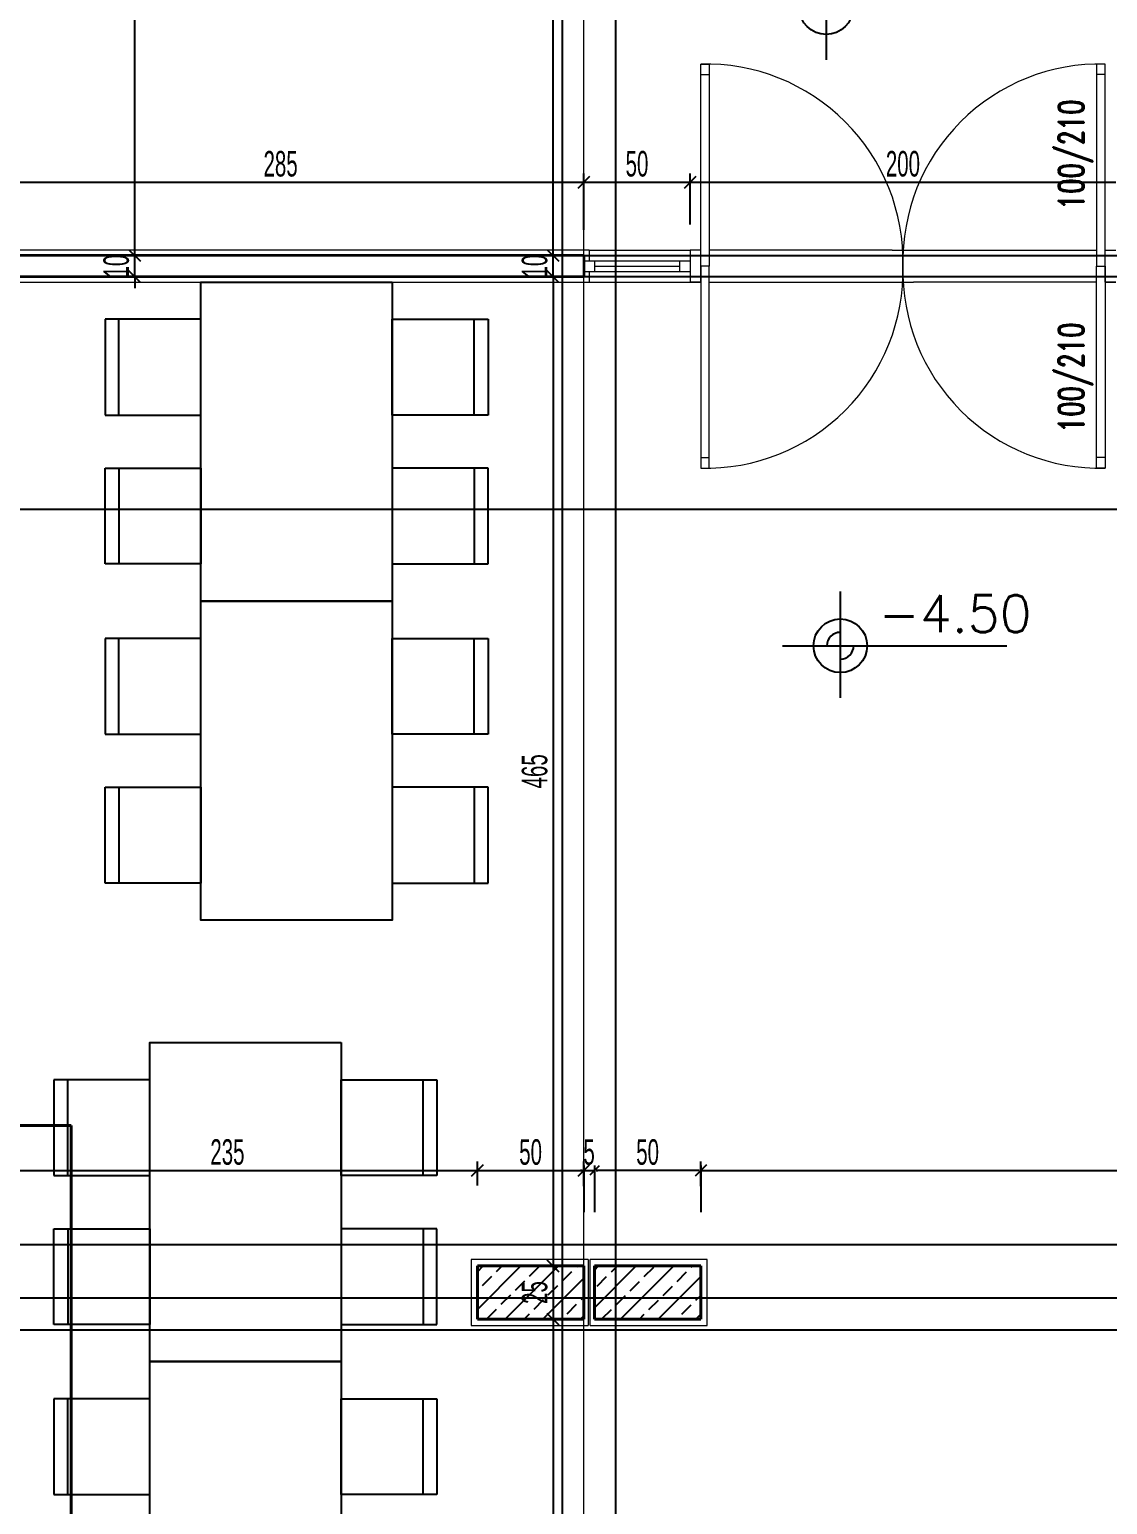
# Model space of a CAD drawing. Header units: inches. Extents: x -7543 to -822, y 102837 to 190349.
# Drawn here: x -835.821 to -835.7197, y 102836.9563 to 102837.0949 of the extents above; entities that cross this region are included whole.
import ezdxf
from ezdxf.enums import TextEntityAlignment as Align

# ---------------------------------------------------------------- set-up
doc = ezdxf.new("R2010")
doc.units = ezdxf.units.IN
doc.header["$MEASUREMENT"] = 0
for name, pattern in [('__ZG_T_P__9', [22, 1, -10, 1, -10]), ('DASHDOTX2', [2, 1, -0.5, 0, -0.5]), ('DASHED', [19.049999999999997, 12.7, -6.35])]:
    doc.linetypes.add(name, pattern=pattern)
doc.layers.get('0').update_dxf_attribs({"lineweight": 25})
doc.layers.get('Defpoints').update_dxf_attribs({"lineweight": 25})
for name, color, linetype, lineweight in [('AKS', 1, 'Continuous', 25), ('ICOL', 55, 'Continuous', 25), ('İZ DÜŞÜM', 253, 'Continuous', 20), ('KESİT', 7, 'Continuous', 40), ('KOLON', 2, 'Continuous', 40), ('SIVA', 150, 'Continuous', 15), ('TARAMA', 8, 'Continuous', 25)]:
    doc.layers.add(name, color=color, linetype=linetype, lineweight=lineweight)
for name, color, linetype, lineweight, true_color in [('DUVAR', 7, 'Continuous', 35, 0xfc4642), ('KAPI', 7, 'Continuous', 18, 0xffb360), ('TEFRİŞ', 7, 'Continuous', 25, 0x78462c)]:
    doc.layers.add(name, color=color, linetype=linetype, lineweight=lineweight, true_color=true_color)
doc.styles.add('OLCU', font='tromand.shx', dxfattribs={"width": 0.6, "height": 12})
doc.styles.add('st1', font='romandtw.shx', dxfattribs={"width": 0.7, "height": 40})
doc.styles.add('ÖLÇÜ', font='simplex.shx')

# ---------------------------------------------------------------- blocks, each defined once
blk = doc.blocks.new('D')
at = {"layer": 'ICOL'}
for p, q in [((2.828427124746668, 2.828427124748032), (-2.82842712474303, -2.828427124744394)), ((0, 3.000000000002046), (0, -25))]:
    blk.add_line(p, q, dxfattribs=at)
blk = doc.blocks.new('E')
at = {"layer": 'ICOL'}
for p, q in [((0, -3.000000000002046), (0, 25)), ((-2.828427124746668, -2.828427124748032), (2.82842712474303, 2.828427124744394))]:
    blk.add_line(p, q, dxfattribs=at)
blk = doc.blocks.new('_Oblique')
at = {"color": 0, "linetype": 'ByBlock', "lineweight": -2}
blk.add_line((-0.5, -0.5), (0.5, 0.5), dxfattribs=at)

msp = doc.modelspace()

# ---------------------------------------------------------------- linework, layer by layer
at = {"layer": 'AKS', "linetype": 'DASHDOTX2', "ltscale": 10}
for p, q in [((-835.7708919987517, 102836.7454060717), (-835.7708919987517, 102837.2213096623)), ((-835.765891998752, 102836.7454060717), (-835.765891998752, 102837.2213096623)), ((-836.0219041693524, 102836.9806839998), (-835.3608919987518, 102836.9806839998)), ((-836.0220800287885, 102836.9756839999), (-835.5938919987518, 102836.9756839999)), ((-836.0219041693524, 102836.9726839999), (-835.5938919987518, 102836.9726839999))]:
    msp.add_line(p, q, dxfattribs=at)
at = {"layer": 'Defpoints', "color": 3}
for p, q in [((-835.825891999256, 102837.0736850246), (-835.7688919987515, 102837.0736850246)), ((-835.7688919987515, 102837.0736850246), (-835.7088919987516, 102837.0736850246)), ((-835.7688919987515, 102837.0716850246), (-835.825891999256, 102837.0716850246)), ((-835.7088919987516, 102837.0716850246), (-835.7688919987515, 102837.0716850246))]:
    msp.add_line(p, q, dxfattribs=at)
at = {"layer": 'Defpoints'}
for p, q in [((-835.7688919987515, 102837.0736850246), (-835.7088919987516, 102837.0736850246)), ((-835.7088919987516, 102837.0716850246), (-835.7688919987515, 102837.0716850246))]:
    msp.add_line(p, q, dxfattribs=at)
at = {"layer": 'DUVAR'}
for p, q in [((-835.7688919987515, 102837.0736850246), (-835.8278919992559, 102837.0736850246)), ((-835.7688919987515, 102837.0736850246), (-835.7688919987515, 102837.0716850246)), ((-835.7688919987515, 102837.0736850246), (-835.7688919987515, 102837.0716850246)), ((-835.7688919987515, 102837.0716850246), (-835.825891999256, 102837.0716850246))]:
    msp.add_line(p, q, dxfattribs=at)
at = {"layer": 'ICOL'}
for p, q in [((-835.771779148127, 102837.0736850246), (-835.771779148127, 102837.1226841785)), ((-835.8111084058295, 102837.0736850246), (-835.8111084058295, 102837.1196850246)), ((-835.7461065345394, 102837.1020730883), (-835.7461065345394, 102837.0920694718)), ((-835.825891999256, 102837.0805632616), (-835.7688919987515, 102837.0805632616)), ((-835.7688919987515, 102837.0805632616), (-835.7588919987516, 102837.0805632616)), ((-835.7588919987516, 102837.0805632616), (-835.7188919987516, 102837.0805632616)), ((-835.8111084058295, 102837.0736850246), (-835.8111084058295, 102837.0747650246)), ((-835.771779148127, 102837.0736850246), (-835.771779148127, 102837.0747650246)), ((-835.8111084058295, 102837.0716850246), (-835.8111084058295, 102837.0736850246)), ((-835.771779148127, 102837.0716850246), (-835.771779148127, 102837.0736850246)), ((-835.8111084058295, 102837.0716850246), (-835.8111084058295, 102837.0706050246)), ((-835.771779148127, 102837.0716850246), (-835.771779148127, 102836.9786839999)), ((-835.771779148127, 102837.0716850246), (-835.771779148127, 102837.0706050246)), ((-835.825891999256, 102837.0498214228), (-835.4128919987513, 102837.0498214228)), ((-835.7447786578331, 102837.0420858249), (-835.7447786578331, 102837.0320822084)), ((-835.7502039585715, 102837.0369918955), (-835.7291392538186, 102837.0369918955)), ((-835.8258919992559, 102836.9876516387), (-835.7788919987518, 102836.9876516387)), ((-835.7788919987518, 102836.9876516387), (-835.7688919987509, 102836.9876516387)), ((-835.7690479987509, 102836.9876516387), (-835.769203998751, 102836.9876516387)), ((-835.7688919987509, 102836.9876516387), (-835.7678919987518, 102836.9876516387)), ((-835.7580479987517, 102836.9876516387), (-835.7677359987517, 102836.9876516387)), ((-835.7677359987517, 102836.9876516387), (-835.7675799987518, 102836.9876516387)), ((-835.7578919987518, 102836.9876516387), (-835.5998919987513, 102836.9876516387)), ((-835.771779148127, 102836.9786839999), (-835.771779148127, 102836.9736839999)), ((-835.771779148127, 102836.9736839999), (-835.771779148127, 102836.9316839999))]:
    msp.add_line(p, q, dxfattribs=at)
at = {"layer": 'ICOL', "color": 53}
for p, q in [((-835.7688919987515, 102837.0760850246), (-835.7688919987515, 102837.0814032616)), ((-835.7688919987515, 102837.0760850246), (-835.7688919987515, 102837.0814032616)), ((-835.7588919987516, 102837.0765850246), (-835.7588919987516, 102837.0814032616)), ((-835.7588919987516, 102837.0765850246), (-835.7588919987516, 102837.0814032616)), ((-835.8100552674425, 102837.0736850246), (-835.8102684058294, 102837.0736850246)), ((-835.8100552674425, 102837.0736850246), (-835.8102684058294, 102837.0736850246)), ((-835.7699960708828, 102837.0736850246), (-835.770939148127, 102837.0736850246)), ((-835.7699960708828, 102837.0736850246), (-835.770939148127, 102837.0736850246)), ((-835.8100552674425, 102837.0716850246), (-835.8102684058294, 102837.0716850246)), ((-835.7699960708828, 102837.0716850246), (-835.770939148127, 102837.0716850246)), ((-835.7699960708828, 102837.0716850246), (-835.770939148127, 102837.0716850246)), ((-835.7788919987518, 102836.9862366616), (-835.7788919987518, 102836.9884916387)), ((-835.7788919987518, 102836.9862366616), (-835.7788919987518, 102836.9884916387)), ((-835.7688919987509, 102836.9861956733), (-835.7688919987509, 102836.9884916387)), ((-835.7578919987518, 102836.9861916642), (-835.7578919987518, 102836.9884916387)), ((-835.7726515298746, 102836.9786839999), (-835.772619148127, 102836.9786839999)), ((-835.7726515298746, 102836.9786839999), (-835.772619148127, 102836.9786839999)), ((-835.7721880601739, 102836.9736839999), (-835.772619148127, 102836.9736839999)), ((-835.7721880601739, 102836.9736839999), (-835.772619148127, 102836.9736839999))]:
    msp.add_line(p, q, dxfattribs=at)
at = {"layer": 'ICOL'}
for centre in [(-835.7461065345394, 102837.0969791589), (-835.7447786578331, 102837.0369918955)]:
    msp.add_circle(centre, 0.00252, dxfattribs=at)
for radius, start, end in [(0.001260000000003493, 90, 180), (0.001259999999991851, 270, 0)]:
    msp.add_arc((-835.7447786578332, 102837.0369918955), radius, start, end, dxfattribs=at)
at = {"layer": 'İZ DÜŞÜM', "linetype": '__ZG_T_P__9'}
msp.add_line((-835.7688919987509, 102836.7776839999), (-835.7688919987509, 102837.1276839999), dxfattribs=at)
at = {"layer": 'KAPI'}
for p, q in [((-835.7578919987516, 102837.0726850246), (-835.7578919987516, 102837.0916850246)), ((-835.7578919987516, 102837.0916850246), (-835.7570919987515, 102837.0916850246)), ((-835.7570919987515, 102837.0916850246), (-835.7570919987515, 102837.0726850246)), ((-835.7198919987515, 102837.0916850246), (-835.7206919987515, 102837.0916850246)), ((-835.7206919987515, 102837.0916850246), (-835.7206919987515, 102837.0726850246)), ((-835.7198919987515, 102837.0726850246), (-835.7198919987515, 102837.0916850246)), ((-835.7578919987516, 102837.0906850246), (-835.7570919987515, 102837.0906850246)), ((-835.7198919987515, 102837.0906850246), (-835.7206919987515, 102837.0906850246)), ((-835.7688919987515, 102837.0731850246), (-835.7588919987516, 102837.0731850246)), ((-835.7683919987516, 102837.0741850246), (-835.7588919987516, 102837.0741850246)), ((-835.7678919987516, 102837.0731850246), (-835.7678919987516, 102837.0721850246)), ((-835.7598919987515, 102837.0731850246), (-835.7598919987515, 102837.0721850246)), ((-835.7588919987516, 102837.0741850246), (-835.7588919987516, 102837.0711850246)), ((-835.7578919987516, 102837.0741850246), (-835.7588919987516, 102837.0741850246)), ((-835.7578919987516, 102837.0711850246), (-835.7578919987516, 102837.0741850246)), ((-835.7570919987515, 102837.0736850246), (-835.7578919987516, 102837.0736850246)), ((-835.7398919987515, 102837.0741850246), (-835.7570919987515, 102837.0741850246)), ((-835.7398919987515, 102837.0741850246), (-835.7378919987516, 102837.0741850246)), ((-835.7378919987516, 102837.0741850246), (-835.7206919987515, 102837.0741850246)), ((-835.7206919987515, 102837.0736850246), (-835.7198919987516, 102837.0736850246)), ((-835.7198919987516, 102837.0711850246), (-835.7198919987516, 102837.0741850246)), ((-835.7198919987516, 102837.0741850246), (-835.7188919987516, 102837.0741850246)), ((-835.7688919987515, 102837.0721850246), (-835.7588919987516, 102837.0721850246)), ((-835.7678919987516, 102837.0726850246), (-835.7598919987515, 102837.0726850246)), ((-835.7570919987515, 102837.0726850246), (-835.7578919987516, 102837.0726850246)), ((-835.7578919987516, 102837.0726850246), (-835.7578919987516, 102837.0536850246)), ((-835.7570919987515, 102837.0726850246), (-835.7578919987516, 102837.0726850246)), ((-835.7570919987515, 102837.0716850246), (-835.7578919987516, 102837.0716850246)), ((-835.7570919987515, 102837.0536850246), (-835.7570919987515, 102837.0726850246)), ((-835.7206919987515, 102837.0726850246), (-835.7198919987516, 102837.0726850246)), ((-835.7206919987515, 102837.0536850246), (-835.7206919987515, 102837.0726850246)), ((-835.7206919987515, 102837.0726850246), (-835.7198919987516, 102837.0726850246)), ((-835.7206919987515, 102837.0716850246), (-835.7198919987516, 102837.0716850246)), ((-835.7198919987515, 102837.0726850246), (-835.7198919987515, 102837.0536850246)), ((-835.7683919987516, 102837.0711850246), (-835.7588919987516, 102837.0711850246)), ((-835.7588919987516, 102837.0711850246), (-835.7578919987516, 102837.0711850246)), ((-835.7578919987516, 102837.0711850246), (-835.7588919987516, 102837.0711850246)), ((-835.7570919987515, 102837.0711850246), (-835.7398919987515, 102837.0711850246)), ((-835.7398919987515, 102837.0711850246), (-835.7378919987516, 102837.0711850246)), ((-835.7206919987515, 102837.0711850246), (-835.7378919987516, 102837.0711850246)), ((-835.7188919987516, 102837.0711850246), (-835.7198919987516, 102837.0711850246)), ((-835.7198919987516, 102837.0711850246), (-835.7188919987516, 102837.0711850246)), ((-835.7578919987516, 102837.0546850246), (-835.7570919987515, 102837.0546850246)), ((-835.7578919987516, 102837.0536850246), (-835.7570919987515, 102837.0536850246)), ((-835.7198919987515, 102837.0546850246), (-835.7206919987515, 102837.0546850246)), ((-835.7198919987515, 102837.0536850246), (-835.7206919987515, 102837.0536850246))]:
    msp.add_line(p, q, dxfattribs=at)
for centre, radius, start, end in [((-835.7574334516819, 102837.0731435717), 0.01854712220763329, 358.5833117699736, 91.41668819081184), ((-835.7203505458211, 102837.0731435717), 0.01854712220760017, 88.58331180918816, 181.4166882300264), ((-835.7574334516819, 102837.0722264775), 0.01854712220763329, 268.5833118091882, 1.416688230026377), ((-835.7203505458211, 102837.0722264775), 0.01854712220760017, 178.5833117699736, 271.4166881908119)]:
    msp.add_arc(centre, radius, start, end, dxfattribs=at)
at = {"layer": 'KESİT', "linetype": 'DASHED'}
for p, q in [((-835.8740131954963, 102836.9918835999), (-835.817094667412, 102836.9918835999)), ((-835.817094667412, 102836.9918835999), (-835.817094667412, 102836.9164603118))]:
    msp.add_line(p, q, dxfattribs=at)
at = {"layer": 'KOLON'}
for p, q in [((-835.7688919987518, 102836.9786839999), (-835.7788919987518, 102836.9786839999)), ((-835.7788919987518, 102836.9786839999), (-835.7788919987518, 102836.9736839999)), ((-835.7688919987518, 102836.9736839999), (-835.7688919987518, 102836.9786839999)), ((-835.7578919987518, 102836.9786839999), (-835.7678919987518, 102836.9786839999)), ((-835.7678919987518, 102836.9786839999), (-835.7678919987518, 102836.9736839999)), ((-835.7578919987518, 102836.9736839999), (-835.7578919987518, 102836.9786839999)), ((-835.7788919987518, 102836.9736839999), (-835.7688919987518, 102836.9736839999)), ((-835.7678919987518, 102836.9736839999), (-835.7578919987518, 102836.9736839999))]:
    msp.add_line(p, q, dxfattribs=at)
at = {"layer": 'SIVA'}
for p, q in [((-835.7683919987516, 102837.0741850246), (-835.8283919992559, 102837.0741850246)), ((-835.7683919987516, 102837.0741850246), (-835.7683919987516, 102837.0731850246)), ((-835.7683919987516, 102837.0721850246), (-835.7683919987516, 102837.0711850246)), ((-835.825391999256, 102837.0711850246), (-835.7683919987516, 102837.0711850246)), ((-835.7684919987518, 102836.9792839999), (-835.7794919987517, 102836.9792839999)), ((-835.7794919987517, 102836.9792839999), (-835.7794919987517, 102836.9730839999)), ((-835.7684919987518, 102836.9792839999), (-835.7684919987518, 102836.9730839999)), ((-835.7682919987517, 102836.9730839999), (-835.7682919987518, 102836.9792839999)), ((-835.7572919987517, 102836.9792839999), (-835.7682919987518, 102836.9792839999)), ((-835.7572919987517, 102836.9730839999), (-835.7572919987517, 102836.9792839999)), ((-835.7794919987517, 102836.9730839999), (-835.7684919987518, 102836.9730839999)), ((-835.7682919987517, 102836.9730839999), (-835.7572919987517, 102836.9730839999))]:
    msp.add_line(p, q, dxfattribs=at)
at = {"layer": 'TARAMA'}
for p, q in [((-835.7788919987521, 102836.9781364393), (-835.7783444381611, 102836.9786839999)), ((-835.7788919987521, 102836.9746009053), (-835.7748089042552, 102836.9786839999)), ((-835.7770908720468, 102836.978169799), (-835.7765766712112, 102836.9786839999)), ((-835.7762733703493, 102836.9736839999), (-835.7712733703493, 102836.9786839999)), ((-835.7695778624966, 102836.9786117407), (-835.7695056033992, 102836.9786839999)), ((-835.7678919987518, 102836.9782932565), (-835.7675012554308, 102836.9786839999)), ((-835.7678919987518, 102836.9747577226), (-835.7639657215249, 102836.9786839999)), ((-835.766299254043, 102836.9781182343), (-835.7657334884808, 102836.9786839999)), ((-835.7654301876189, 102836.9736839999), (-835.7604301876189, 102836.9786839999)), ((-835.758786244493, 102836.978560176), (-835.758662420669, 102836.9786839999)), ((-835.7784166972615, 102836.9768439738), (-835.777532813785, 102836.9777278573)), ((-835.7753231050938, 102836.9764020321), (-835.7744392216173, 102836.9772859155)), ((-835.773997279879, 102836.9777278573), (-835.7731133964026, 102836.9786117407)), ((-835.7727378364433, 102836.9736839999), (-835.7688919987521, 102836.9775298375)), ((-835.7709036877113, 102836.9772859155), (-835.7700198042348, 102836.978169799)), ((-835.7676250792578, 102836.9767924091), (-835.7667411957813, 102836.9776762926)), ((-835.7632056618754, 102836.9776762926), (-835.7623217783989, 102836.978560176)), ((-835.761894653713, 102836.9736839999), (-835.7578919987518, 102836.9776866548)), ((-835.7601120697077, 102836.9772343508), (-835.7592281862312, 102836.9781182343)), ((-835.7788919987521, 102836.9763686723), (-835.7788586389997, 102836.9764020321)), ((-835.7766489303085, 102836.9750762068), (-835.775765046832, 102836.9759600903)), ((-835.7722295129261, 102836.9759600903), (-835.7713456294496, 102836.9768439738)), ((-835.7658573123048, 102836.9750246421), (-835.7649734288283, 102836.9759085256)), ((-835.7645314870902, 102836.9763504673), (-835.7636476036137, 102836.9772343508)), ((-835.7614378949224, 102836.9759085256), (-835.760554011446, 102836.9767924091)), ((-835.7583443027547, 102836.9754665839), (-835.7578919987518, 102836.9759188879)), ((-835.7779747555232, 102836.9737503816), (-835.7770908720468, 102836.9746342651)), ((-835.7735553381408, 102836.9746342651), (-835.7726714546643, 102836.9755181486)), ((-835.7704617459731, 102836.9741923234), (-835.7695778624966, 102836.9750762068)), ((-835.7691359207583, 102836.9755181486), (-835.7688919987521, 102836.9757620706)), ((-835.7671831375195, 102836.9736988169), (-835.766299254043, 102836.9745827004)), ((-835.7627637201372, 102836.9745827004), (-835.7618798366607, 102836.9754665839)), ((-835.7596701279695, 102836.9741407587), (-835.758786244493, 102836.9750246421)), ((-835.7745056033992, 102836.9736839999), (-835.773997279879, 102836.9741923234)), ((-835.7709700694933, 102836.9736839999), (-835.7709036877113, 102836.9737503816)), ((-835.7692023025373, 102836.9736839999), (-835.7688919987521, 102836.9739943036)), ((-835.7636624206689, 102836.9736839999), (-835.7632056618754, 102836.9741407587)), ((-835.760126886763, 102836.9736839999), (-835.7601120697077, 102836.9736988169)), ((-835.7583591198071, 102836.9736839999), (-835.7578919987518, 102836.9741511209))]:
    msp.add_line(p, q, dxfattribs=at)
at = {"layer": 'TEFRİŞ'}
for p, q in [((-835.8048919992559, 102837.0676850246), (-835.8138919992559, 102837.0676850246)), ((-835.8138919992559, 102837.0676850246), (-835.8138919992559, 102837.0586850246)), ((-835.8125981914054, 102837.0586850246), (-835.8125981914054, 102837.0676850246)), ((-835.8048919992559, 102837.0586850246), (-835.8048919992559, 102837.0676850246)), ((-835.786891999256, 102837.0586850246), (-835.786891999256, 102837.0676850246)), ((-835.786891999256, 102837.0676850246), (-835.777891999256, 102837.0676850246)), ((-835.7791858071065, 102837.0586850246), (-835.7791858071065, 102837.0676850246)), ((-835.777891999256, 102837.0676850246), (-835.777891999256, 102837.0586850246)), ((-835.8138919992559, 102837.0586850246), (-835.8048919992559, 102837.0586850246)), ((-835.777891999256, 102837.0586850246), (-835.786891999256, 102837.0586850246)), ((-835.8138919992559, 102837.0536850246), (-835.8048919992559, 102837.0536850246)), ((-835.8138919992559, 102837.0446850246), (-835.8138919992559, 102837.0536850246)), ((-835.8125981914054, 102837.0536850246), (-835.8125981914054, 102837.0446850246)), ((-835.8048919992559, 102837.0536850246), (-835.8048919992559, 102837.0446850246)), ((-835.777891999256, 102837.0536850246), (-835.786891999256, 102837.0536850246)), ((-835.786891999256, 102837.0536850246), (-835.786891999256, 102837.0446850246)), ((-835.7791858071065, 102837.0536850246), (-835.7791858071065, 102837.0446850246)), ((-835.777891999256, 102837.0446850246), (-835.777891999256, 102837.0536850246)), ((-835.8048919992559, 102837.0446850246), (-835.8138919992559, 102837.0446850246)), ((-835.786891999256, 102837.0446850246), (-835.777891999256, 102837.0446850246)), ((-835.8048919992559, 102837.0376850246), (-835.8138919992559, 102837.0376850246)), ((-835.8138919992559, 102837.0376850246), (-835.8138919992559, 102837.0286850246)), ((-835.8125981914054, 102837.0286850246), (-835.8125981914054, 102837.0376850246)), ((-835.8048919992559, 102837.0286850246), (-835.8048919992559, 102837.0376850246)), ((-835.786891999256, 102837.0286850246), (-835.786891999256, 102837.0376850246)), ((-835.786891999256, 102837.0376850246), (-835.777891999256, 102837.0376850246)), ((-835.7791858071065, 102837.0286850246), (-835.7791858071065, 102837.0376850246)), ((-835.777891999256, 102837.0376850246), (-835.777891999256, 102837.0286850246)), ((-835.8138919992559, 102837.0286850246), (-835.8048919992559, 102837.0286850246)), ((-835.777891999256, 102837.0286850246), (-835.786891999256, 102837.0286850246)), ((-835.8138919992559, 102837.0236850246), (-835.8048919992559, 102837.0236850246)), ((-835.8138919992559, 102837.0146850246), (-835.8138919992559, 102837.0236850246)), ((-835.8125981914054, 102837.0236850246), (-835.8125981914054, 102837.0146850246)), ((-835.8048919992559, 102837.0236850246), (-835.8048919992559, 102837.0146850246)), ((-835.777891999256, 102837.0236850246), (-835.786891999256, 102837.0236850246)), ((-835.786891999256, 102837.0236850246), (-835.786891999256, 102837.0146850246)), ((-835.7791858071065, 102837.0236850246), (-835.7791858071065, 102837.0146850246)), ((-835.777891999256, 102837.0146850246), (-835.777891999256, 102837.0236850246)), ((-835.8048919992559, 102837.0146850246), (-835.8138919992559, 102837.0146850246)), ((-835.786891999256, 102837.0146850246), (-835.777891999256, 102837.0146850246)), ((-835.8096995297933, 102836.9961850246), (-835.8186995297933, 102836.9961850246)), ((-835.8186995297933, 102836.9961850246), (-835.8186995297933, 102836.9871850246)), ((-835.8174057219428, 102836.9871850246), (-835.8174057219428, 102836.9961850246)), ((-835.8096995297933, 102836.9871850246), (-835.8096995297933, 102836.9961850246)), ((-835.7916995297933, 102836.9871850246), (-835.7916995297933, 102836.9961850246)), ((-835.7916995297933, 102836.9961850246), (-835.7826995297933, 102836.9961850246)), ((-835.7839933376438, 102836.9871850246), (-835.7839933376438, 102836.9961850246)), ((-835.7826995297933, 102836.9961850246), (-835.7826995297933, 102836.9871850246)), ((-835.8186995297933, 102836.9871850246), (-835.8096995297933, 102836.9871850246)), ((-835.7826995297933, 102836.9871850246), (-835.7916995297933, 102836.9871850246)), ((-835.8186995297933, 102836.9821850246), (-835.8096995297933, 102836.9821850246)), ((-835.8186995297933, 102836.9731850246), (-835.8186995297933, 102836.9821850246)), ((-835.8174057219428, 102836.9821850246), (-835.8174057219428, 102836.9731850246)), ((-835.8096995297933, 102836.9821850246), (-835.8096995297933, 102836.9731850246)), ((-835.7826995297933, 102836.9821850246), (-835.7916995297933, 102836.9821850246)), ((-835.7916995297933, 102836.9821850246), (-835.7916995297933, 102836.9731850246)), ((-835.7839933376438, 102836.9821850246), (-835.7839933376438, 102836.9731850246)), ((-835.7826995297933, 102836.9731850246), (-835.7826995297933, 102836.9821850246)), ((-835.8096995297933, 102836.9731850246), (-835.8186995297933, 102836.9731850246)), ((-835.7916995297933, 102836.9731850246), (-835.7826995297933, 102836.9731850246)), ((-835.8096995297933, 102836.9661850246), (-835.8186995297933, 102836.9661850246)), ((-835.8186995297933, 102836.9661850246), (-835.8186995297933, 102836.9571850246)), ((-835.8174057219428, 102836.9571850246), (-835.8174057219428, 102836.9661850246)), ((-835.8096995297933, 102836.9571850246), (-835.8096995297933, 102836.9661850246)), ((-835.7916995297933, 102836.9571850246), (-835.7916995297933, 102836.9661850246)), ((-835.7916995297933, 102836.9661850246), (-835.7826995297933, 102836.9661850246)), ((-835.7839933376438, 102836.9571850246), (-835.7839933376438, 102836.9661850246)), ((-835.7826995297933, 102836.9661850246), (-835.7826995297933, 102836.9571850246)), ((-835.8186995297933, 102836.9571850246), (-835.8096995297933, 102836.9571850246)), ((-835.7826995297933, 102836.9571850246), (-835.7916995297933, 102836.9571850246))]:
    msp.add_line(p, q, dxfattribs=at)
for points in [[(-835.786891999256, 102837.0711850246), (-835.786891999256, 102837.0411850246), (-835.8048919992559, 102837.0411850246), (-835.8048919992559, 102837.0711850246), (-835.786891999256, 102837.0711850246)], [(-835.786891999256, 102837.0411850246), (-835.786891999256, 102837.0111850246), (-835.8048919992559, 102837.0111850246), (-835.8048919992559, 102837.0411850246), (-835.786891999256, 102837.0411850246)], [(-835.7916995297933, 102836.9996850246), (-835.7916995297933, 102836.9696850246), (-835.8096995297933, 102836.9696850246), (-835.8096995297933, 102836.9996850246), (-835.7916995297933, 102836.9996850246)], [(-835.7916995297933, 102836.9696850246), (-835.7916995297933, 102836.9396850246), (-835.8096995297933, 102836.9396850246), (-835.8096995297933, 102836.9696850246), (-835.7916995297933, 102836.9696850246)]]:
    msp.add_lwpolyline(points, dxfattribs=at)

# ---------------------------------------------------------------- block references
at = {"layer": 'ICOL'}
for name, p, xscale, yscale, zscale, rotation in [('_Oblique', (-835.7688919987515, 102837.0805632616), 0.001080000000001746, 0.001080000000001746, 0.001080000000001746, 180), ('_Oblique', (-835.7588919987516, 102837.0805632616), 0.001080000000001746, 0.001080000000001746, 0.001080000000001746, 180), ('_Oblique', (-835.8111084058295, 102837.0736850246), 0.001080000001820736, 0.001080000001820736, 0.001080000001820736, 270), ('_Oblique', (-835.8111084058295, 102837.0736850246), 0.001080000001820736, 0.001080000001820736, 0.001080000001820736, 270), ('_Oblique', (-835.771779148127, 102837.0736850246), 0.001080000001820736, 0.001080000001820736, 0.001080000001820736, 270), ('_Oblique', (-835.771779148127, 102837.0736850246), 0.001080000001820736, 0.001080000001820736, 0.001080000001820736, 270), ('_Oblique', (-835.8111084058295, 102837.0716850246), 0.001080000001820736, 0.001080000001820736, 0.001080000001820736, 90), ('_Oblique', (-835.771779148127, 102837.0716850246), 0.001080000001820736, 0.001080000001820736, 0.001080000001820736, 90), ('_Oblique', (-835.771779148127, 102837.0716850246), 0.001080000001820736, 0.001080000001820736, 0.001080000001820736, 90), ('_Oblique', (-835.7788919987518, 102836.9876516387), 0.001080000000001746, 0.001080000000001746, 0.001080000000001746, 180), ('E', (-835.7678919987518, 102836.9876516387), 0.0001559999999471984, 0.0001559999999471984, 0.0001559999999471984, 180), ('E', (-835.7678919987518, 102836.9876516387), 0.0001559999999471984, 0.0001559999999471984, 0.0001559999999471984, 180), ('_Oblique', (-835.7578919987518, 102836.9876516387), 0.001080000000001746, 0.001080000000001746, 0.001080000000001746, 180), ('_Oblique', (-835.771779148127, 102836.9786839999), 0.001080000001820736, 0.001080000001820736, 0.001080000001820736, 90), ('_Oblique', (-835.771779148127, 102836.9786839999), 0.001080000001820736, 0.001080000001820736, 0.001080000001820736, 270), ('_Oblique', (-835.771779148127, 102836.9736839999), 0.001080000001820736, 0.001080000001820736, 0.001080000001820736, 90), ('_Oblique', (-835.771779148127, 102836.9736839999), 0.001080000001820736, 0.001080000001820736, 0.001080000001820736, 270)]:
    msp.add_blockref(name, p, dxfattribs=dict(at, xscale=xscale, yscale=yscale, zscale=zscale, rotation=rotation))
for name, p, xscale, yscale, zscale in [('_Oblique', (-835.7688919987515, 102837.0805632616), 0.001080000000001746, 0.001080000000001746, 0.001080000000001746), ('_Oblique', (-835.7588919987516, 102837.0805632616), 0.001080000000001746, 0.001080000000001746, 0.001080000000001746), ('_Oblique', (-835.7788919987518, 102836.9876516387), 0.001080000000001746, 0.001080000000001746, 0.001080000000001746), ('_Oblique', (-835.7688919987509, 102836.9876516387), 0.001080000000001746, 0.001080000000001746, 0.001080000000001746), ('D', (-835.7688919987509, 102836.9876516387), 0.0001559999999471984, 0.0001559999999471984, 0.0001559999999471984), ('D', (-835.7578919987518, 102836.9876516387), 0.0001559999999471984, 0.0001559999999471984, 0.0001559999999471984)]:
    msp.add_blockref(name, p, dxfattribs=dict(at, xscale=xscale, yscale=yscale, zscale=zscale))

# ---------------------------------------------------------------- texts
at = {"layer": 'ICOL', "char_height": 0.0024, "attachment_point": 5, "style": 'OLCU'}
for s, insert in [('\\A1;285', (-835.7973919990038, 102837.0822912616)), ('\\A1;50', (-835.7638919987515, 102837.0822912616)), ('\\A1;200', (-835.7388919987516, 102837.0822912616)), ('\\A1;235', (-835.8023919990038, 102836.9893796387)), ('\\A1;50', (-835.7738919987513, 102836.9893796387)), ('\\A1;5', (-835.7683919987513, 102836.9893796387)), ('\\A1;50', (-835.7628919987518, 102836.9893796387))]:
    msp.add_mtext(s, dxfattribs=dict(at, insert=insert))
at = {"layer": 'ICOL', "char_height": 0.0024, "attachment_point": 5, "rotation": 90, "style": 'OLCU'}
for s, insert in [('\\A1;10', (-835.8128364058294, 102837.0726850246)), ('\\A1;10', (-835.773507148127, 102837.0726850246)), ('\\A1;465', (-835.773507148127, 102837.0251845122)), ('\\A1;25', (-835.773507148127, 102836.9761839999))]:
    msp.add_mtext(s, dxfattribs=dict(at, insert=insert))
at = {"layer": 'ICOL', "style": 'ÖLÇÜ'}
msp.add_attdef('-4.50', text='%%p0.00', height=0.003500000000000001, dxfattribs=at).set_placement((-835.733996105359, 102837.0382562213), align=Align.CENTER)
at = {"layer": 'KAPI', "style": 'st1', "width": 0.7}
for p in [(-835.7218806527165, 102837.078045068), (-835.7218806527165, 102837.0570849812)]:
    msp.add_text('100/210', height=0.0024, rotation=90, dxfattribs=at).set_placement(p)

doc.saveas('drawing.dxf')
